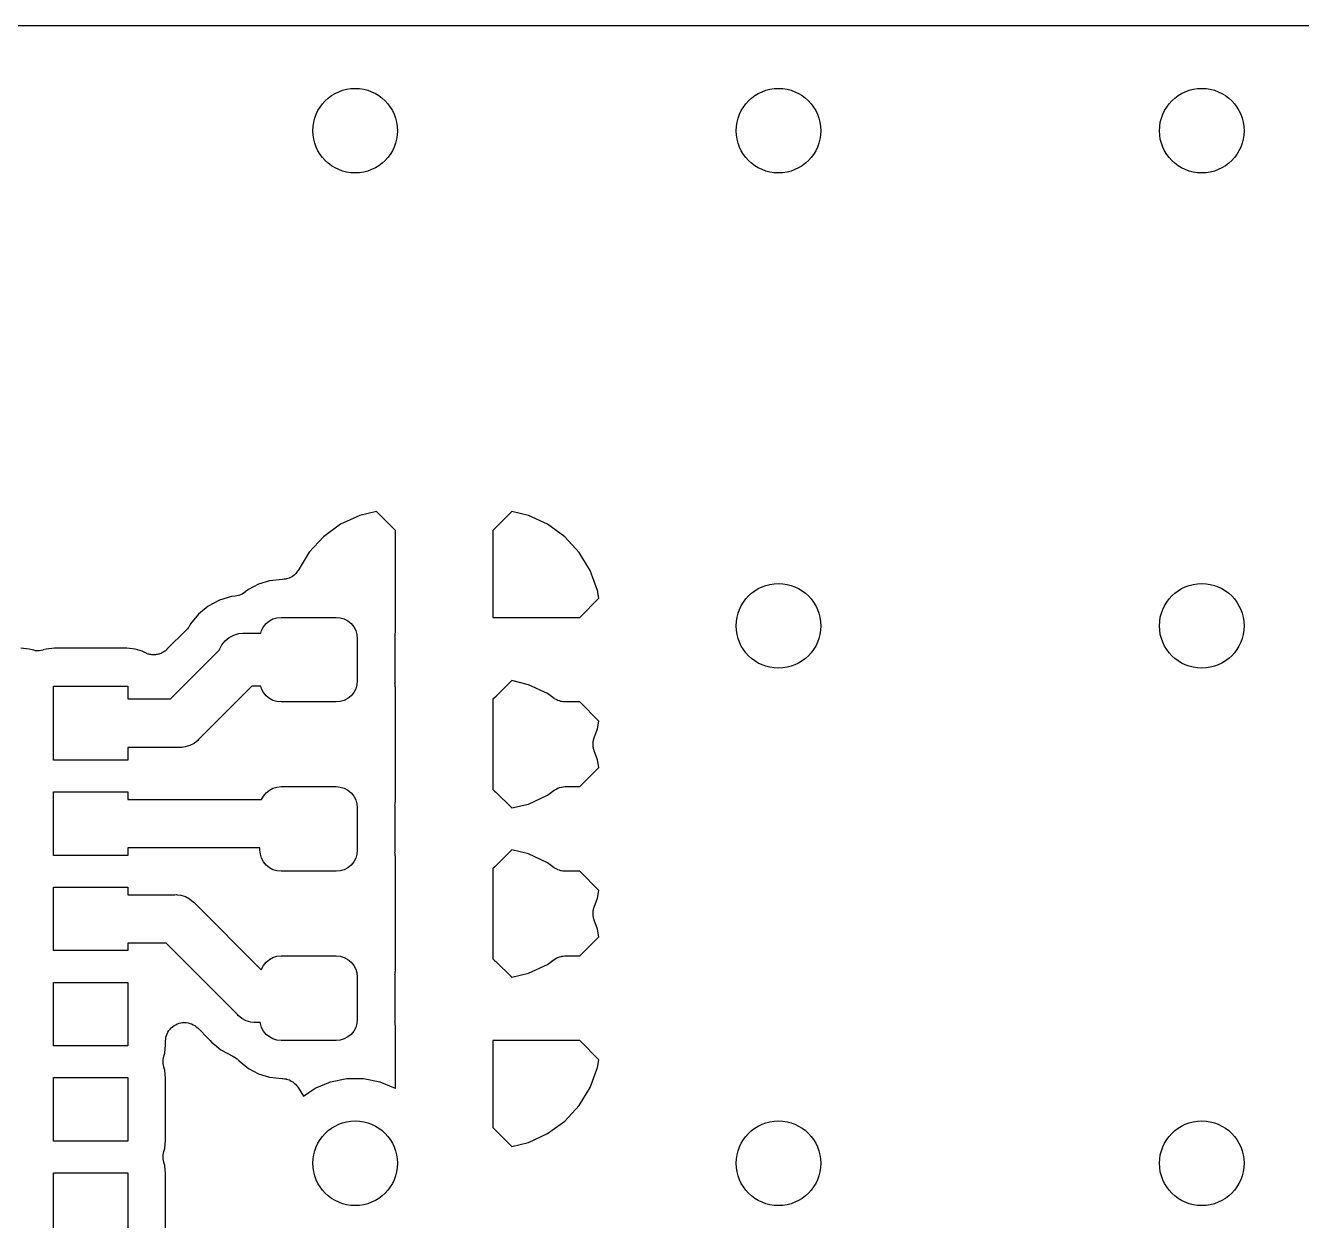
# Model space of a CAD drawing. Extents: x 1.98 to 5.9, y -3.93 to -1.98.
# Drawn here: x 2.2812 to 2.5185, y -2.1988 to -1.9765 of the extents above; entities that cross this region are included whole.
import ezdxf

# ---------------------------------------------------------------- set-up
doc = ezdxf.new("R2010")
doc.units = 0
doc.header["$MEASUREMENT"] = 0
doc.layers.add('BLACK', color=7, linetype='CONTINUOUS')

msp = doc.modelspace()

# ---------------------------------------------------------------- linework, layer by layer
at = {"layer": 'BLACK', "linetype": 'CONTINUOUS'}
for p, q in [((2.27122, -1.97649), (4.67924, -1.97649)), ((2.34646, -2.06689), (2.34338, -2.06764)), ((2.35, -2.07044), (2.34646, -2.06689)), ((2.37165, -2.06689), (2.36811, -2.07044)), ((2.37473, -2.06764), (2.37165, -2.06689)), ((2.33981, -2.0693), (2.33662, -2.07162)), ((2.34338, -2.06764), (2.33981, -2.0693)), ((2.37831, -2.0693), (2.37473, -2.06764)), ((2.38149, -2.07162), (2.37831, -2.0693)), ((2.33662, -2.07162), (2.33395, -2.07451)), ((2.35, -2.08939), (2.35, -2.07044)), ((2.36811, -2.07044), (2.36811, -2.08661)), ((2.38416, -2.07452), (2.38149, -2.07162)), ((2.33395, -2.07451), (2.3319, -2.07789)), ((2.38621, -2.07788), (2.38416, -2.07452)), ((2.33059, -2.07911), (2.33034, -2.07926)), ((2.33085, -2.07898), (2.33059, -2.07911)), ((2.33089, -2.07894), (2.33085, -2.07898)), ((2.33094, -2.07892), (2.33089, -2.07894)), ((2.33115, -2.07873), (2.33094, -2.07892)), ((2.33137, -2.07855), (2.33115, -2.07873)), ((2.33141, -2.0785), (2.33137, -2.07855)), ((2.33145, -2.07847), (2.33141, -2.0785)), ((2.33163, -2.07824), (2.33145, -2.07847)), ((2.33181, -2.07802), (2.33163, -2.07824)), ((2.33184, -2.07797), (2.33181, -2.07802)), ((2.33187, -2.07793), (2.33184, -2.07797)), ((2.3319, -2.07789), (2.33187, -2.07793)), ((2.38758, -2.08162), (2.38621, -2.07788)), ((2.32265, -2.08143), (2.32208, -2.08189)), ((2.32454, -2.08042), (2.32265, -2.08143)), ((2.3266, -2.07979), (2.32454, -2.08042)), ((2.32897, -2.07956), (2.3266, -2.07979)), ((2.32902, -2.07956), (2.32897, -2.07956)), ((2.3293, -2.07952), (2.32902, -2.07956)), ((2.32959, -2.0795), (2.3293, -2.07952)), ((2.32964, -2.07948), (2.32959, -2.0795)), ((2.3297, -2.07947), (2.32964, -2.07948)), ((2.32997, -2.07938), (2.3297, -2.07947)), ((2.33024, -2.0793), (2.32997, -2.07938)), ((2.33029, -2.07927), (2.33024, -2.0793)), ((2.33034, -2.07926), (2.33029, -2.07927)), ((2.31727, -2.08342), (2.3152, -2.08453)), ((2.31951, -2.08274), (2.31727, -2.08342)), ((2.3202, -2.08267), (2.31951, -2.08274)), ((2.32052, -2.08261), (2.3202, -2.08267)), ((2.32083, -2.08255), (2.32052, -2.08261)), ((2.32085, -2.08254), (2.32083, -2.08255)), ((2.32087, -2.08254), (2.32085, -2.08254)), ((2.32117, -2.08242), (2.32087, -2.08254)), ((2.32147, -2.0823), (2.32117, -2.08242)), ((2.32148, -2.08229), (2.32147, -2.0823)), ((2.3215, -2.08228), (2.32148, -2.08229)), ((2.32177, -2.0821), (2.3215, -2.08228)), ((2.32204, -2.08192), (2.32177, -2.0821)), ((2.32207, -2.0819), (2.32204, -2.08192)), ((2.32208, -2.08189), (2.32207, -2.0819)), ((2.32207, -2.0819), (2.32207, -2.0819)), ((2.32207, -2.0819), (2.32207, -2.0819)), ((2.38429, -2.08661), (2.38784, -2.08306)), ((2.38784, -2.08306), (2.38758, -2.08162)), ((2.31338, -2.08602), (2.31189, -2.08783)), ((2.3152, -2.08453), (2.31338, -2.08602)), ((2.31143, -2.08858), (2.31132, -2.08874)), ((2.31155, -2.08843), (2.31143, -2.08858)), ((2.31162, -2.0883), (2.31155, -2.08843)), ((2.31171, -2.08817), (2.31162, -2.0883)), ((2.31173, -2.08813), (2.31171, -2.08817)), ((2.31189, -2.08783), (2.31173, -2.08813)), ((2.3251, -2.08904), (2.32547, -2.08836)), ((2.32547, -2.08836), (2.32596, -2.08777)), ((2.32596, -2.08777), (2.32655, -2.08728)), ((2.32655, -2.08728), (2.32723, -2.08691)), ((2.32723, -2.08691), (2.32797, -2.08669)), ((2.32797, -2.08669), (2.32874, -2.08661)), ((2.32874, -2.08661), (2.33898, -2.08661)), ((2.33898, -2.08661), (2.33974, -2.08669)), ((2.33974, -2.08669), (2.34048, -2.08691)), ((2.34048, -2.08691), (2.34116, -2.08728)), ((2.34116, -2.08728), (2.34176, -2.08777)), ((2.34176, -2.08777), (2.34225, -2.08836)), ((2.34225, -2.08836), (2.34261, -2.08904)), ((2.36811, -2.08661), (2.38429, -2.08661)), ((2.31112, -2.08896), (2.30751, -2.09256)), ((2.31121, -2.08884), (2.31112, -2.08896)), ((2.31132, -2.08874), (2.31121, -2.08884)), ((2.31774, -2.09174), (2.31835, -2.09099)), ((2.31835, -2.09099), (2.3191, -2.09038)), ((2.3191, -2.09038), (2.31996, -2.08992)), ((2.31996, -2.08992), (2.32089, -2.08964)), ((2.32089, -2.08964), (2.32161, -2.08957)), ((2.32161, -2.08957), (2.32494, -2.08957)), ((2.32494, -2.08957), (2.3251, -2.08904)), ((2.34261, -2.08904), (2.34284, -2.08978)), ((2.34284, -2.08978), (2.34291, -2.09055)), ((2.34291, -2.09055), (2.34291, -2.09843)), ((2.34992, -2.09009), (2.34994, -2.08991)), ((2.34994, -2.09025), (2.34992, -2.09009)), ((2.34993, -2.09041), (2.34994, -2.09025)), ((2.34994, -2.09046), (2.34993, -2.09041)), ((2.34994, -2.08973), (2.34998, -2.08957)), ((2.34994, -2.08991), (2.34994, -2.08973)), ((2.34996, -2.09072), (2.34994, -2.09046)), ((2.34996, -2.09825), (2.34996, -2.09072)), ((2.34998, -2.08957), (2.34999, -2.08941)), ((2.34999, -2.08941), (2.35, -2.08939)), ((2.28188, -2.09251), (2.28034, -2.09236)), ((2.28245, -2.09268), (2.28188, -2.09251)), ((2.28276, -2.09274), (2.28245, -2.09268)), ((2.28308, -2.09281), (2.28276, -2.09274)), ((2.2831, -2.09281), (2.28308, -2.09281)), ((2.28312, -2.09282), (2.2831, -2.09281)), ((2.28344, -2.09282), (2.28312, -2.09282)), ((2.28376, -2.09282), (2.28344, -2.09282)), ((2.28378, -2.09282), (2.28376, -2.09282)), ((2.2838, -2.09282), (2.28378, -2.09282)), ((2.28412, -2.09275), (2.2838, -2.09282)), ((2.28443, -2.0927), (2.28412, -2.09275)), ((2.28447, -2.09268), (2.28443, -2.0927)), ((2.28448, -2.09268), (2.28447, -2.09268)), ((2.28447, -2.09268), (2.28447, -2.09268)), ((2.28447, -2.09268), (2.28447, -2.09268)), ((2.28505, -2.09251), (2.28448, -2.09268)), ((2.28659, -2.09236), (2.28505, -2.09251)), ((2.30002, -2.09236), (2.28659, -2.09236)), ((2.30157, -2.09251), (2.30002, -2.09236)), ((2.30289, -2.09291), (2.30157, -2.09251)), ((2.30339, -2.09318), (2.30289, -2.09291)), ((2.30353, -2.09324), (2.30339, -2.09318)), ((2.30367, -2.09331), (2.30353, -2.09324)), ((2.30385, -2.09337), (2.30367, -2.09331)), ((2.30402, -2.09344), (2.30385, -2.09337)), ((2.30417, -2.09347), (2.30402, -2.09344)), ((2.30604, -2.09344), (2.30586, -2.09348)), ((2.30618, -2.09338), (2.30604, -2.09344)), ((2.30634, -2.09334), (2.30618, -2.09338)), ((2.3065, -2.09325), (2.30634, -2.09334)), ((2.30667, -2.09318), (2.3065, -2.09325)), ((2.3068, -2.0931), (2.30667, -2.09318)), ((2.30694, -2.09303), (2.3068, -2.0931)), ((2.30709, -2.09291), (2.30694, -2.09303)), ((2.30724, -2.09281), (2.30709, -2.09291)), ((2.30735, -2.0927), (2.30724, -2.09281)), ((2.30748, -2.0926), (2.30735, -2.0927)), ((2.30751, -2.09256), (2.30748, -2.0926)), ((2.30818, -2.1018), (2.31724, -2.09274)), ((2.31724, -2.09274), (2.31728, -2.0926)), ((2.31728, -2.0926), (2.31774, -2.09174)), ((2.30432, -2.09352), (2.30417, -2.09347)), ((2.3045, -2.09354), (2.30432, -2.09352)), ((2.30469, -2.09357), (2.3045, -2.09354)), ((2.30484, -2.09357), (2.30469, -2.09357)), ((2.305, -2.09359), (2.30484, -2.09357)), ((2.30518, -2.09357), (2.305, -2.09359)), ((2.30537, -2.09357), (2.30518, -2.09357)), ((2.30552, -2.09354), (2.30537, -2.09357)), ((2.30568, -2.09353), (2.30552, -2.09354)), ((2.30586, -2.09348), (2.30568, -2.09353)), ((2.28642, -2.11319), (2.28642, -2.09941)), ((2.28642, -2.09941), (2.3002, -2.09941)), ((2.3002, -2.09941), (2.3002, -2.1018)), ((2.32329, -2.09941), (2.31338, -2.10932)), ((2.32494, -2.09941), (2.32329, -2.09941)), ((2.3251, -2.09993), (2.32494, -2.09941)), ((2.32547, -2.10061), (2.3251, -2.09993)), ((2.34261, -2.09993), (2.34225, -2.10061)), ((2.34284, -2.09919), (2.34261, -2.09993)), ((2.34291, -2.09843), (2.34284, -2.09919)), ((2.34992, -2.09884), (2.34994, -2.09868)), ((2.34994, -2.09902), (2.34992, -2.09884)), ((2.34994, -2.09852), (2.34996, -2.09825)), ((2.34994, -2.09868), (2.34994, -2.09852)), ((2.34994, -2.0992), (2.34994, -2.09902)), ((2.34997, -2.09936), (2.34994, -2.0992)), ((2.34998, -2.09952), (2.34997, -2.09936)), ((2.35, -2.09958), (2.34998, -2.09952)), ((2.35, -2.12088), (2.35, -2.09958)), ((2.37165, -2.09839), (2.36871, -2.10134)), ((2.37473, -2.09914), (2.37165, -2.09839)), ((2.37831, -2.10079), (2.37473, -2.09914)), ((2.3002, -2.1018), (2.30818, -2.1018)), ((2.32596, -2.10121), (2.32547, -2.10061)), ((2.32655, -2.1017), (2.32596, -2.10121)), ((2.32723, -2.10206), (2.32655, -2.1017)), ((2.32797, -2.10229), (2.32723, -2.10206)), ((2.32874, -2.10236), (2.32797, -2.10229)), ((2.33898, -2.10236), (2.32874, -2.10236)), ((2.33974, -2.10229), (2.33898, -2.10236)), ((2.34048, -2.10206), (2.33974, -2.10229)), ((2.34116, -2.1017), (2.34048, -2.10206)), ((2.34176, -2.10121), (2.34116, -2.1017)), ((2.34225, -2.10061), (2.34176, -2.10121)), ((2.36814, -2.1018), (2.36811, -2.10181)), ((2.36811, -2.10181), (2.36811, -2.11866)), ((2.36815, -2.10179), (2.36814, -2.1018)), ((2.36817, -2.10178), (2.36815, -2.10179)), ((2.36842, -2.10157), (2.36817, -2.10178)), ((2.36867, -2.10137), (2.36842, -2.10157)), ((2.3687, -2.10135), (2.36867, -2.10137)), ((2.36871, -2.10134), (2.3687, -2.10135)), ((2.3687, -2.10135), (2.3687, -2.10135)), ((2.3687, -2.10135), (2.3687, -2.10135)), ((2.37954, -2.10169), (2.37831, -2.10079)), ((2.37958, -2.10172), (2.37954, -2.10169)), ((2.37962, -2.10175), (2.37958, -2.10172)), ((2.37988, -2.10189), (2.37962, -2.10175)), ((2.38013, -2.10204), (2.37988, -2.10189)), ((2.38017, -2.10205), (2.38013, -2.10204)), ((2.38022, -2.10208), (2.38017, -2.10205)), ((2.3805, -2.10217), (2.38022, -2.10208)), ((2.38077, -2.10226), (2.3805, -2.10217)), ((2.38082, -2.10227), (2.38077, -2.10226)), ((2.38087, -2.10229), (2.38082, -2.10227)), ((2.38116, -2.10232), (2.38087, -2.10229)), ((2.38145, -2.10236), (2.38116, -2.10232)), ((2.3815, -2.10236), (2.38145, -2.10236)), ((2.38155, -2.10236), (2.3815, -2.10236)), ((2.3816, -2.10236), (2.38155, -2.10236)), ((2.38429, -2.10236), (2.3816, -2.10236)), ((2.38784, -2.10592), (2.38429, -2.10236)), ((2.38697, -2.10903), (2.38758, -2.10736)), ((2.38758, -2.10736), (2.38784, -2.10592)), ((2.31255, -2.11006), (2.31177, -2.11048)), ((2.31324, -2.1095), (2.31255, -2.11006)), ((2.31338, -2.10932), (2.31324, -2.1095)), ((2.38676, -2.11005), (2.38679, -2.10987)), ((2.38677, -2.11021), (2.38676, -2.11005)), ((2.38679, -2.10987), (2.3868, -2.10969)), ((2.3868, -2.10969), (2.38684, -2.10953)), ((2.38684, -2.10953), (2.38686, -2.10937)), ((2.38686, -2.10937), (2.38692, -2.1092)), ((2.38692, -2.1092), (2.38697, -2.10903)), ((2.30982, -2.1108), (2.3002, -2.1108)), ((2.3002, -2.1108), (2.3002, -2.11319)), ((2.31004, -2.11082), (2.30982, -2.1108)), ((2.31026, -2.1108), (2.31004, -2.11082)), ((2.31092, -2.11073), (2.31026, -2.1108)), ((2.31026, -2.1108), (2.31026, -2.1108)), ((2.31177, -2.11048), (2.31092, -2.11073)), ((2.38676, -2.11037), (2.38677, -2.11021)), ((2.38678, -2.11055), (2.38676, -2.11037)), ((2.38679, -2.11073), (2.38678, -2.11055)), ((2.38683, -2.11089), (2.38679, -2.11073)), ((2.38685, -2.11105), (2.38683, -2.11089)), ((2.38691, -2.11122), (2.38685, -2.11105)), ((2.38695, -2.1114), (2.38691, -2.11122)), ((2.38697, -2.11144), (2.38695, -2.1114)), ((2.38758, -2.11311), (2.38697, -2.11144)), ((2.3002, -2.11319), (2.28642, -2.11319)), ((2.38429, -2.11811), (2.38784, -2.11456)), ((2.38784, -2.11456), (2.38758, -2.11311)), ((2.28642, -2.13091), (2.28642, -2.11909)), ((2.28642, -2.11909), (2.3002, -2.11909)), ((2.3002, -2.11909), (2.3002, -2.1205)), ((2.32547, -2.11986), (2.32596, -2.11926)), ((2.32596, -2.11926), (2.32655, -2.11877)), ((2.32655, -2.11877), (2.32723, -2.11841)), ((2.32723, -2.11841), (2.32797, -2.11819)), ((2.32797, -2.11819), (2.32874, -2.11811)), ((2.32874, -2.11811), (2.33898, -2.11811)), ((2.33898, -2.11811), (2.33974, -2.11819)), ((2.33974, -2.11819), (2.34048, -2.11841)), ((2.34048, -2.11841), (2.34116, -2.11877)), ((2.34116, -2.11877), (2.34176, -2.11926)), ((2.34176, -2.11926), (2.34225, -2.11986)), ((2.36811, -2.11866), (2.36818, -2.1187)), ((2.36818, -2.1187), (2.36819, -2.11871)), ((2.36819, -2.11871), (2.36821, -2.11872)), ((2.36821, -2.11872), (2.36846, -2.11893)), ((2.36846, -2.11893), (2.36871, -2.11914)), ((2.36871, -2.11914), (2.37165, -2.12208)), ((2.37831, -2.11968), (2.37954, -2.11878)), ((2.37954, -2.11878), (2.37958, -2.11875)), ((2.37958, -2.11875), (2.37962, -2.11873)), ((2.37962, -2.11873), (2.37966, -2.11869)), ((2.37966, -2.11869), (2.37992, -2.11856)), ((2.37992, -2.11856), (2.38017, -2.11842)), ((2.38017, -2.11842), (2.38022, -2.1184)), ((2.38022, -2.1184), (2.38027, -2.11837)), ((2.38027, -2.11837), (2.38054, -2.11829)), ((2.38054, -2.11829), (2.38082, -2.1182)), ((2.38082, -2.1182), (2.38087, -2.11819)), ((2.38087, -2.11819), (2.38092, -2.11818)), ((2.38092, -2.11818), (2.38121, -2.11815)), ((2.38121, -2.11815), (2.3815, -2.11811)), ((2.3815, -2.11811), (2.38155, -2.11812)), ((2.38155, -2.11812), (2.3816, -2.11811)), ((2.3816, -2.11811), (2.38429, -2.11811)), ((2.3002, -2.1205), (2.32512, -2.1205)), ((2.32512, -2.1205), (2.32547, -2.11986)), ((2.34225, -2.11986), (2.34261, -2.12054)), ((2.34261, -2.12054), (2.34284, -2.12128)), ((2.34284, -2.12128), (2.34291, -2.12205)), ((2.34992, -2.12159), (2.34994, -2.1214)), ((2.34994, -2.12174), (2.34992, -2.12159)), ((2.34993, -2.1219), (2.34994, -2.12174)), ((2.34994, -2.12195), (2.34993, -2.1219)), ((2.34994, -2.12122), (2.34998, -2.12107)), ((2.34994, -2.1214), (2.34994, -2.12122)), ((2.34998, -2.12107), (2.34999, -2.12091)), ((2.34999, -2.12091), (2.35, -2.12088)), ((2.37165, -2.12208), (2.37473, -2.12134)), ((2.37473, -2.12134), (2.37831, -2.11968)), ((2.34291, -2.12205), (2.34291, -2.12992)), ((2.34996, -2.12222), (2.34994, -2.12195)), ((2.34996, -2.12975), (2.34996, -2.12222)), ((2.3002, -2.13091), (2.28642, -2.13091)), ((2.3248, -2.1295), (2.3002, -2.1295)), ((2.3002, -2.1295), (2.3002, -2.13091)), ((2.3248, -2.12992), (2.3248, -2.1295)), ((2.32488, -2.13069), (2.3248, -2.12992)), ((2.3251, -2.13143), (2.32488, -2.13069)), ((2.32547, -2.13211), (2.3251, -2.13143)), ((2.34261, -2.13143), (2.34225, -2.13211)), ((2.34284, -2.13069), (2.34261, -2.13143)), ((2.34291, -2.12992), (2.34284, -2.13069)), ((2.34992, -2.13033), (2.34994, -2.13017)), ((2.34994, -2.13052), (2.34992, -2.13033)), ((2.34994, -2.13002), (2.34996, -2.12975)), ((2.34994, -2.13017), (2.34994, -2.13002)), ((2.34994, -2.1307), (2.34994, -2.13052)), ((2.34997, -2.13085), (2.34994, -2.1307)), ((2.34998, -2.13101), (2.34997, -2.13085)), ((2.35, -2.13107), (2.34998, -2.13101)), ((2.35, -2.15238), (2.35, -2.13107)), ((2.37165, -2.12989), (2.36871, -2.13283)), ((2.37473, -2.13063), (2.37165, -2.12989)), ((2.37831, -2.13229), (2.37473, -2.13063)), ((2.32596, -2.13271), (2.32547, -2.13211)), ((2.32655, -2.13319), (2.32596, -2.13271)), ((2.32723, -2.13356), (2.32655, -2.13319)), ((2.32797, -2.13378), (2.32723, -2.13356)), ((2.32874, -2.13386), (2.32797, -2.13378)), ((2.33974, -2.13378), (2.33898, -2.13386)), ((2.34048, -2.13356), (2.33974, -2.13378)), ((2.34116, -2.13319), (2.34048, -2.13356)), ((2.34176, -2.13271), (2.34116, -2.13319)), ((2.34225, -2.13211), (2.34176, -2.13271)), ((2.36814, -2.13329), (2.36811, -2.13331)), ((2.36811, -2.13331), (2.36811, -2.15016)), ((2.36815, -2.13328), (2.36814, -2.13329)), ((2.36817, -2.13327), (2.36815, -2.13328)), ((2.36842, -2.13307), (2.36817, -2.13327)), ((2.36867, -2.13287), (2.36842, -2.13307)), ((2.3687, -2.13284), (2.36867, -2.13287)), ((2.36871, -2.13283), (2.3687, -2.13284)), ((2.3687, -2.13284), (2.3687, -2.13284)), ((2.3687, -2.13284), (2.3687, -2.13284)), ((2.37954, -2.13319), (2.37831, -2.13229)), ((2.37958, -2.13321), (2.37954, -2.13319)), ((2.37962, -2.13325), (2.37958, -2.13321)), ((2.37988, -2.13339), (2.37962, -2.13325)), ((2.38013, -2.13353), (2.37988, -2.13339)), ((2.38017, -2.13355), (2.38013, -2.13353)), ((2.38022, -2.13358), (2.38017, -2.13355)), ((2.3805, -2.13366), (2.38022, -2.13358)), ((2.38077, -2.13376), (2.3805, -2.13366)), ((2.38082, -2.13377), (2.38077, -2.13376)), ((2.38087, -2.13378), (2.38082, -2.13377)), ((2.38116, -2.13381), (2.38087, -2.13378)), ((2.33898, -2.13386), (2.32874, -2.13386)), ((2.38145, -2.13385), (2.38116, -2.13381)), ((2.3815, -2.13385), (2.38145, -2.13385)), ((2.38155, -2.13386), (2.3815, -2.13385)), ((2.3816, -2.13386), (2.38155, -2.13386)), ((2.38429, -2.13386), (2.3816, -2.13386)), ((2.38784, -2.13741), (2.38429, -2.13386)), ((2.28642, -2.14862), (2.28642, -2.13681)), ((2.28642, -2.13681), (2.3002, -2.13681)), ((2.3002, -2.13681), (2.3002, -2.13822)), ((2.3002, -2.13822), (2.30898, -2.13822)), ((2.30898, -2.13822), (2.3092, -2.13819)), ((2.3092, -2.13819), (2.30942, -2.13822)), ((2.30942, -2.13822), (2.30942, -2.13822)), ((2.30942, -2.13822), (2.31008, -2.13828)), ((2.31008, -2.13828), (2.31093, -2.13854)), ((2.31093, -2.13854), (2.31171, -2.13896)), ((2.38758, -2.13886), (2.38784, -2.13741)), ((2.31171, -2.13896), (2.31239, -2.13952)), ((2.31239, -2.13952), (2.31254, -2.13969)), ((2.31254, -2.13969), (2.32505, -2.15221)), ((2.38684, -2.14103), (2.38686, -2.14087)), ((2.38686, -2.14087), (2.38692, -2.1407)), ((2.38692, -2.1407), (2.38697, -2.14053)), ((2.38697, -2.14053), (2.38758, -2.13886)), ((2.38676, -2.14155), (2.38679, -2.14137)), ((2.38677, -2.14171), (2.38676, -2.14155)), ((2.38676, -2.14187), (2.38677, -2.14171)), ((2.38678, -2.14205), (2.38676, -2.14187)), ((2.38679, -2.14223), (2.38678, -2.14205)), ((2.38679, -2.14137), (2.3868, -2.14119)), ((2.38683, -2.14239), (2.38679, -2.14223)), ((2.3868, -2.14119), (2.38684, -2.14103)), ((2.38685, -2.14255), (2.38683, -2.14239)), ((2.38691, -2.14272), (2.38685, -2.14255)), ((2.38695, -2.14289), (2.38691, -2.14272)), ((2.38697, -2.14294), (2.38695, -2.14289)), ((2.38758, -2.14461), (2.38697, -2.14294)), ((2.38784, -2.14605), (2.38758, -2.14461)), ((2.30733, -2.14722), (2.3002, -2.14722)), ((2.3002, -2.14722), (2.3002, -2.14862)), ((2.32062, -2.16051), (2.30733, -2.14722)), ((2.38429, -2.14961), (2.38784, -2.14605)), ((2.3002, -2.14862), (2.28642, -2.14862)), ((2.32596, -2.15076), (2.32655, -2.15027)), ((2.32655, -2.15027), (2.32723, -2.14991)), ((2.32723, -2.14991), (2.32797, -2.14968)), ((2.32797, -2.14968), (2.32874, -2.14961)), ((2.32874, -2.14961), (2.33898, -2.14961)), ((2.33898, -2.14961), (2.33974, -2.14968)), ((2.33974, -2.14968), (2.34048, -2.14991)), ((2.34048, -2.14991), (2.34116, -2.15027)), ((2.34116, -2.15027), (2.34176, -2.15076)), ((2.36811, -2.15016), (2.36818, -2.1502)), ((2.36818, -2.1502), (2.36819, -2.15021)), ((2.36819, -2.15021), (2.36821, -2.15022)), ((2.36821, -2.15022), (2.36846, -2.15043)), ((2.37831, -2.15118), (2.37954, -2.15028)), ((2.37954, -2.15028), (2.37958, -2.15025)), ((2.37958, -2.15025), (2.37962, -2.15022)), ((2.37962, -2.15022), (2.37966, -2.15019)), ((2.37966, -2.15019), (2.37992, -2.15005)), ((2.37992, -2.15005), (2.38017, -2.14991)), ((2.38017, -2.14991), (2.38022, -2.1499)), ((2.38022, -2.1499), (2.38027, -2.14987)), ((2.38027, -2.14987), (2.38054, -2.14979)), ((2.38054, -2.14979), (2.38082, -2.14969)), ((2.38082, -2.14969), (2.38087, -2.14969)), ((2.38087, -2.14969), (2.38092, -2.14967)), ((2.38092, -2.14967), (2.38121, -2.14964)), ((2.38121, -2.14964), (2.3815, -2.14961)), ((2.3815, -2.14961), (2.38155, -2.14961)), ((2.38155, -2.14961), (2.3816, -2.14961)), ((2.3816, -2.14961), (2.38429, -2.14961)), ((2.32505, -2.15221), (2.3251, -2.15204)), ((2.3251, -2.15204), (2.32547, -2.15136)), ((2.32547, -2.15136), (2.32596, -2.15076)), ((2.34176, -2.15076), (2.34225, -2.15136)), ((2.34225, -2.15136), (2.34261, -2.15204)), ((2.34261, -2.15204), (2.34284, -2.15278)), ((2.34284, -2.15278), (2.34291, -2.15354)), ((2.34994, -2.15272), (2.34998, -2.15256)), ((2.34994, -2.1529), (2.34994, -2.15272)), ((2.34998, -2.15256), (2.34999, -2.1524)), ((2.34999, -2.1524), (2.35, -2.15238)), ((2.36846, -2.15043), (2.36871, -2.15063)), ((2.36871, -2.15063), (2.37165, -2.15358)), ((2.37473, -2.15283), (2.37831, -2.15118)), ((2.28642, -2.16634), (2.28642, -2.15453)), ((2.28642, -2.15453), (2.3002, -2.15453)), ((2.3002, -2.15453), (2.3002, -2.16634)), ((2.34291, -2.15354), (2.34291, -2.16142)), ((2.34992, -2.15308), (2.34994, -2.1529)), ((2.34994, -2.15324), (2.34992, -2.15308)), ((2.34993, -2.1534), (2.34994, -2.15324)), ((2.34994, -2.15345), (2.34993, -2.1534)), ((2.34996, -2.15372), (2.34994, -2.15345)), ((2.34996, -2.16125), (2.34996, -2.15372)), ((2.37165, -2.15358), (2.37473, -2.15283)), ((2.30913, -2.1624), (2.30943, -2.16224)), ((2.30943, -2.16224), (2.30943, -2.16224)), ((2.30943, -2.16224), (2.30944, -2.16224)), ((2.30944, -2.16224), (2.30976, -2.16214)), ((2.30976, -2.16214), (2.31008, -2.16204)), ((2.31008, -2.16204), (2.31009, -2.16204)), ((2.31009, -2.16204), (2.31042, -2.16201)), ((2.31009, -2.16204), (2.31009, -2.16204)), ((2.31042, -2.16201), (2.31076, -2.16198)), ((2.31076, -2.16198), (2.31077, -2.16198)), ((2.31077, -2.16198), (2.31077, -2.16198)), ((2.31077, -2.16198), (2.3111, -2.16201)), ((2.3111, -2.16201), (2.31144, -2.16205)), ((2.31144, -2.16205), (2.31145, -2.16205)), ((2.31145, -2.16205), (2.31145, -2.16205)), ((2.31145, -2.16205), (2.31177, -2.16215)), ((2.31177, -2.16215), (2.31209, -2.16225)), ((2.31209, -2.16225), (2.3121, -2.16225)), ((2.3121, -2.16225), (2.3121, -2.16225)), ((2.3121, -2.16225), (2.3124, -2.16241)), ((2.32076, -2.16068), (2.32062, -2.16051)), ((2.32145, -2.16124), (2.32076, -2.16068)), ((2.32223, -2.16166), (2.32145, -2.16124)), ((2.32308, -2.16192), (2.32223, -2.16166)), ((2.32374, -2.16198), (2.32308, -2.16192)), ((2.32396, -2.162), (2.32374, -2.16198)), ((2.32374, -2.16198), (2.32374, -2.16198)), ((2.32418, -2.16198), (2.32396, -2.162)), ((2.32486, -2.16198), (2.32418, -2.16198)), ((2.32488, -2.16219), (2.32486, -2.16198)), ((2.3251, -2.16292), (2.32488, -2.16219)), ((2.34284, -2.16219), (2.34261, -2.16292)), ((2.34291, -2.16142), (2.34284, -2.16219)), ((2.34992, -2.16183), (2.34994, -2.16167)), ((2.34994, -2.16201), (2.34992, -2.16183)), ((2.34994, -2.16151), (2.34996, -2.16125)), ((2.34994, -2.16167), (2.34994, -2.16151)), ((2.34994, -2.16219), (2.34994, -2.16201)), ((2.34997, -2.16235), (2.34994, -2.16219)), ((2.30732, -2.16475), (2.30743, -2.16443)), ((2.30743, -2.16443), (2.30753, -2.16411)), ((2.30753, -2.1641), (2.30769, -2.1638)), ((2.30753, -2.16411), (2.30753, -2.1641)), ((2.30753, -2.16411), (2.30753, -2.16411)), ((2.30769, -2.1638), (2.30785, -2.16351)), ((2.30785, -2.16351), (2.30786, -2.16351)), ((2.30786, -2.1635), (2.30808, -2.16324)), ((2.30786, -2.16351), (2.30786, -2.1635)), ((2.30808, -2.16324), (2.30829, -2.16299)), ((2.30829, -2.16299), (2.30829, -2.16298)), ((2.30829, -2.16298), (2.3083, -2.16298)), ((2.3083, -2.16298), (2.30856, -2.16277)), ((2.30856, -2.16277), (2.30882, -2.16256)), ((2.30882, -2.16256), (2.30883, -2.16256)), ((2.30883, -2.16255), (2.30913, -2.1624)), ((2.30883, -2.16256), (2.30883, -2.16255)), ((2.3124, -2.16241), (2.31269, -2.16257)), ((2.31269, -2.16257), (2.3127, -2.16258)), ((2.3127, -2.16258), (2.3127, -2.16258)), ((2.3127, -2.16258), (2.31296, -2.16279)), ((2.31296, -2.16279), (2.31322, -2.16301)), ((2.31322, -2.16301), (2.31531, -2.16509)), ((2.32547, -2.1636), (2.3251, -2.16292)), ((2.32596, -2.1642), (2.32547, -2.1636)), ((2.32655, -2.16469), (2.32596, -2.1642)), ((2.34176, -2.1642), (2.34116, -2.16469)), ((2.34225, -2.1636), (2.34176, -2.1642)), ((2.34261, -2.16292), (2.34225, -2.1636)), ((2.34998, -2.16251), (2.34997, -2.16235)), ((2.35, -2.16257), (2.34998, -2.16251)), ((2.35, -2.17425), (2.35, -2.16257)), ((2.3002, -2.16634), (2.28642, -2.16634)), ((2.3071, -2.16771), (2.30725, -2.16617)), ((2.30725, -2.16543), (2.30729, -2.1651)), ((2.30725, -2.16544), (2.30725, -2.16543)), ((2.30725, -2.16548), (2.30725, -2.16544)), ((2.30725, -2.16544), (2.30725, -2.16544)), ((2.30725, -2.16544), (2.30725, -2.16544)), ((2.30725, -2.16617), (2.30725, -2.16548)), ((2.30729, -2.1651), (2.30732, -2.16476)), ((2.30732, -2.16476), (2.30732, -2.16475)), ((2.30732, -2.16476), (2.30732, -2.16476)), ((2.31531, -2.16509), (2.31534, -2.16513)), ((2.31534, -2.16513), (2.31543, -2.16524)), ((2.31543, -2.16524), (2.31554, -2.16535)), ((2.31554, -2.16535), (2.31579, -2.16565)), ((2.31579, -2.16565), (2.31634, -2.1661)), ((2.31634, -2.1661), (2.31634, -2.1661)), ((2.31634, -2.1661), (2.31754, -2.16709)), ((2.32723, -2.16505), (2.32655, -2.16469)), ((2.32797, -2.16528), (2.32723, -2.16505)), ((2.32874, -2.16535), (2.32797, -2.16528)), ((2.33898, -2.16535), (2.32874, -2.16535)), ((2.33974, -2.16528), (2.33898, -2.16535)), ((2.34048, -2.16505), (2.33974, -2.16528)), ((2.34116, -2.16469), (2.34048, -2.16505)), ((2.36811, -2.16535), (2.36811, -2.18153)), ((2.38429, -2.16535), (2.36811, -2.16535)), ((2.38784, -2.16891), (2.38429, -2.16535)), ((2.30679, -2.16891), (2.30686, -2.16859)), ((2.30679, -2.16893), (2.30679, -2.16891)), ((2.30679, -2.16895), (2.30679, -2.16893)), ((2.30679, -2.16927), (2.30679, -2.16895)), ((2.30679, -2.16959), (2.30679, -2.16927)), ((2.30686, -2.16859), (2.30692, -2.16828)), ((2.30692, -2.16828), (2.3071, -2.16771)), ((2.31754, -2.16709), (2.31973, -2.16826)), ((2.31973, -2.16826), (2.31997, -2.16836)), ((2.31997, -2.16836), (2.31999, -2.16837)), ((2.31999, -2.16837), (2.32001, -2.16838)), ((2.32001, -2.16838), (2.32027, -2.16856)), ((2.32027, -2.16856), (2.32054, -2.16874)), ((2.32054, -2.16874), (2.32055, -2.16875)), ((2.32055, -2.16875), (2.32057, -2.16876)), ((2.32057, -2.16876), (2.32079, -2.169)), ((2.32079, -2.169), (2.32094, -2.16914)), ((2.32094, -2.16914), (2.32265, -2.17054)), ((2.38758, -2.17035), (2.38784, -2.16891)), ((2.30679, -2.16961), (2.30679, -2.16959)), ((2.30679, -2.16963), (2.30679, -2.16961)), ((2.30685, -2.16994), (2.30679, -2.16963)), ((2.30691, -2.17026), (2.30685, -2.16994)), ((2.30692, -2.1703), (2.30691, -2.17026)), ((2.30692, -2.17031), (2.30692, -2.1703)), ((2.30692, -2.1703), (2.30692, -2.1703)), ((2.30692, -2.1703), (2.30692, -2.1703)), ((2.3071, -2.17087), (2.30692, -2.17031)), ((2.30725, -2.17242), (2.3071, -2.17087)), ((2.32265, -2.17054), (2.32454, -2.17155)), ((2.32454, -2.17155), (2.3266, -2.17218)), ((2.38621, -2.17409), (2.38758, -2.17035)), ((2.28642, -2.18406), (2.28642, -2.17224)), ((2.28642, -2.17224), (2.3002, -2.17224)), ((2.3002, -2.17224), (2.3002, -2.18406)), ((2.30725, -2.18388), (2.30725, -2.17242)), ((2.3266, -2.17218), (2.32891, -2.17241)), ((2.32891, -2.17241), (2.32896, -2.17241)), ((2.32896, -2.17241), (2.32901, -2.17241)), ((2.32901, -2.17241), (2.32907, -2.17241)), ((2.32907, -2.17241), (2.32935, -2.17245)), ((2.32935, -2.17245), (2.32964, -2.17248)), ((2.32964, -2.17248), (2.32969, -2.1725)), ((2.32969, -2.1725), (2.32974, -2.17251)), ((2.32974, -2.17251), (2.33001, -2.1726)), ((2.33001, -2.1726), (2.33029, -2.17269)), ((2.33029, -2.17269), (2.33034, -2.17271)), ((2.33034, -2.17271), (2.33039, -2.17273)), ((2.33039, -2.17273), (2.33063, -2.17288)), ((2.33063, -2.17288), (2.33089, -2.17302)), ((2.33089, -2.17302), (2.33093, -2.17305)), ((2.33093, -2.17305), (2.33098, -2.17308)), ((2.33098, -2.17308), (2.33119, -2.17327)), ((2.33119, -2.17327), (2.33141, -2.17346)), ((2.33141, -2.17346), (2.33144, -2.1735)), ((2.33144, -2.1735), (2.33149, -2.17354)), ((2.33149, -2.17354), (2.33166, -2.17377)), ((2.33166, -2.17377), (2.33184, -2.17399)), ((2.33184, -2.17399), (2.33186, -2.17404)), ((2.33186, -2.17404), (2.3319, -2.17408)), ((2.3319, -2.17408), (2.33288, -2.17569)), ((2.33506, -2.17423), (2.33793, -2.17305)), ((2.33793, -2.17305), (2.34097, -2.17244)), ((2.34097, -2.17244), (2.34407, -2.17244)), ((2.34407, -2.17244), (2.34711, -2.17305)), ((2.34711, -2.17305), (2.34998, -2.17423)), ((2.38416, -2.17745), (2.38621, -2.17409)), ((2.33288, -2.17569), (2.33506, -2.17423)), ((2.34998, -2.17423), (2.35, -2.17425)), ((2.38149, -2.18035), (2.38416, -2.17745)), ((2.37831, -2.18267), (2.38149, -2.18035)), ((2.36811, -2.18153), (2.37165, -2.18507)), ((2.37473, -2.18433), (2.37831, -2.18267)), ((2.3002, -2.18406), (2.28642, -2.18406)), ((2.30686, -2.18631), (2.30692, -2.18599)), ((2.30692, -2.18599), (2.3071, -2.18543)), ((2.3071, -2.18543), (2.30725, -2.18388)), ((2.37165, -2.18507), (2.37473, -2.18433)), ((2.30679, -2.18662), (2.30686, -2.18631)), ((2.30679, -2.18664), (2.30679, -2.18662)), ((2.30679, -2.18666), (2.30679, -2.18664)), ((2.30679, -2.18698), (2.30679, -2.18666)), ((2.30679, -2.18731), (2.30679, -2.18698)), ((2.30679, -2.18732), (2.30679, -2.18731)), ((2.30679, -2.18734), (2.30679, -2.18732)), ((2.30685, -2.18766), (2.30679, -2.18734)), ((2.30691, -2.18798), (2.30685, -2.18766)), ((2.30692, -2.18801), (2.30691, -2.18798)), ((2.30692, -2.18802), (2.30692, -2.18801)), ((2.3071, -2.18859), (2.30692, -2.18802)), ((2.30692, -2.18802), (2.30692, -2.18802)), ((2.30692, -2.18802), (2.30692, -2.18802)), ((2.28642, -2.20177), (2.28642, -2.18996)), ((2.28642, -2.18996), (2.3002, -2.18996)), ((2.3002, -2.18996), (2.3002, -2.20177)), ((2.30725, -2.19013), (2.3071, -2.18859)), ((2.30725, -2.2016), (2.30725, -2.19013))]:
    msp.add_line(p, q, dxfattribs=at)
at = {"layer": 'BLACK'}
for centre in [(2.34252, -1.99606), (2.42126, -1.99606), (2.5, -1.99606), (2.42126, -2.08819), (2.5, -2.08819), (2.34252, -2.18819), (2.42126, -2.18819), (2.5, -2.18819)]:
    msp.add_circle(centre, 0.00787, dxfattribs=at)

doc.saveas('drawing.dxf')
